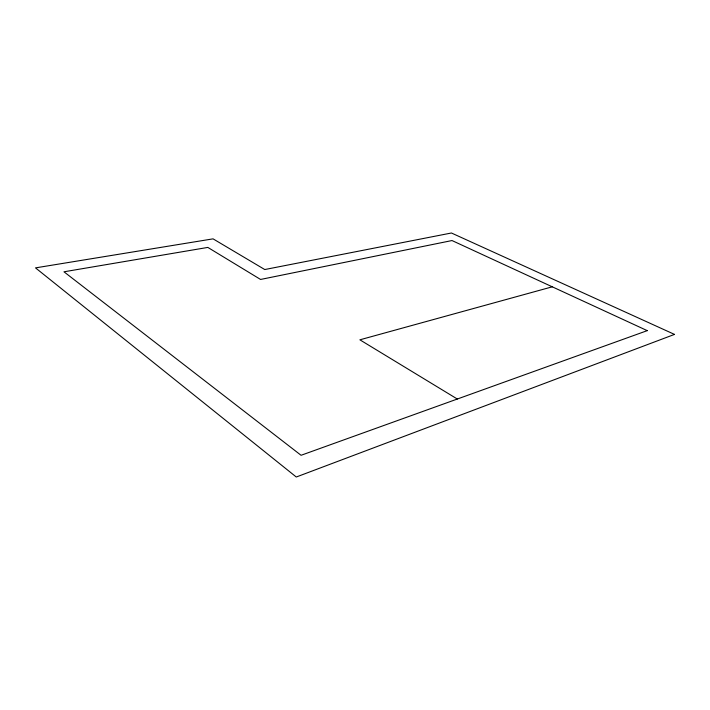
<?xml version="1.0" encoding="UTF-8"?>
<svg xmlns="http://www.w3.org/2000/svg" width="710" height="710" viewBox="0 0 710 710"><rect width="100%" height="100%" fill="white"/><g stroke="black" fill="none" stroke-linecap="round" stroke-linejoin="round"><path stroke-width="1.06" d="M552.273 286.813L359.881 339.815L457.311 399.029M674.5 334.401L296.274 477.005L35.5 267.874L213.062 238.853L264.768 269.543L451.427 232.995L674.5 334.401M647.245 330.638L301.067 455.287L63.962 271.797L207.835 247.417L260.561 279.456L452.004 240.548L647.245 330.638"/></g></svg>
